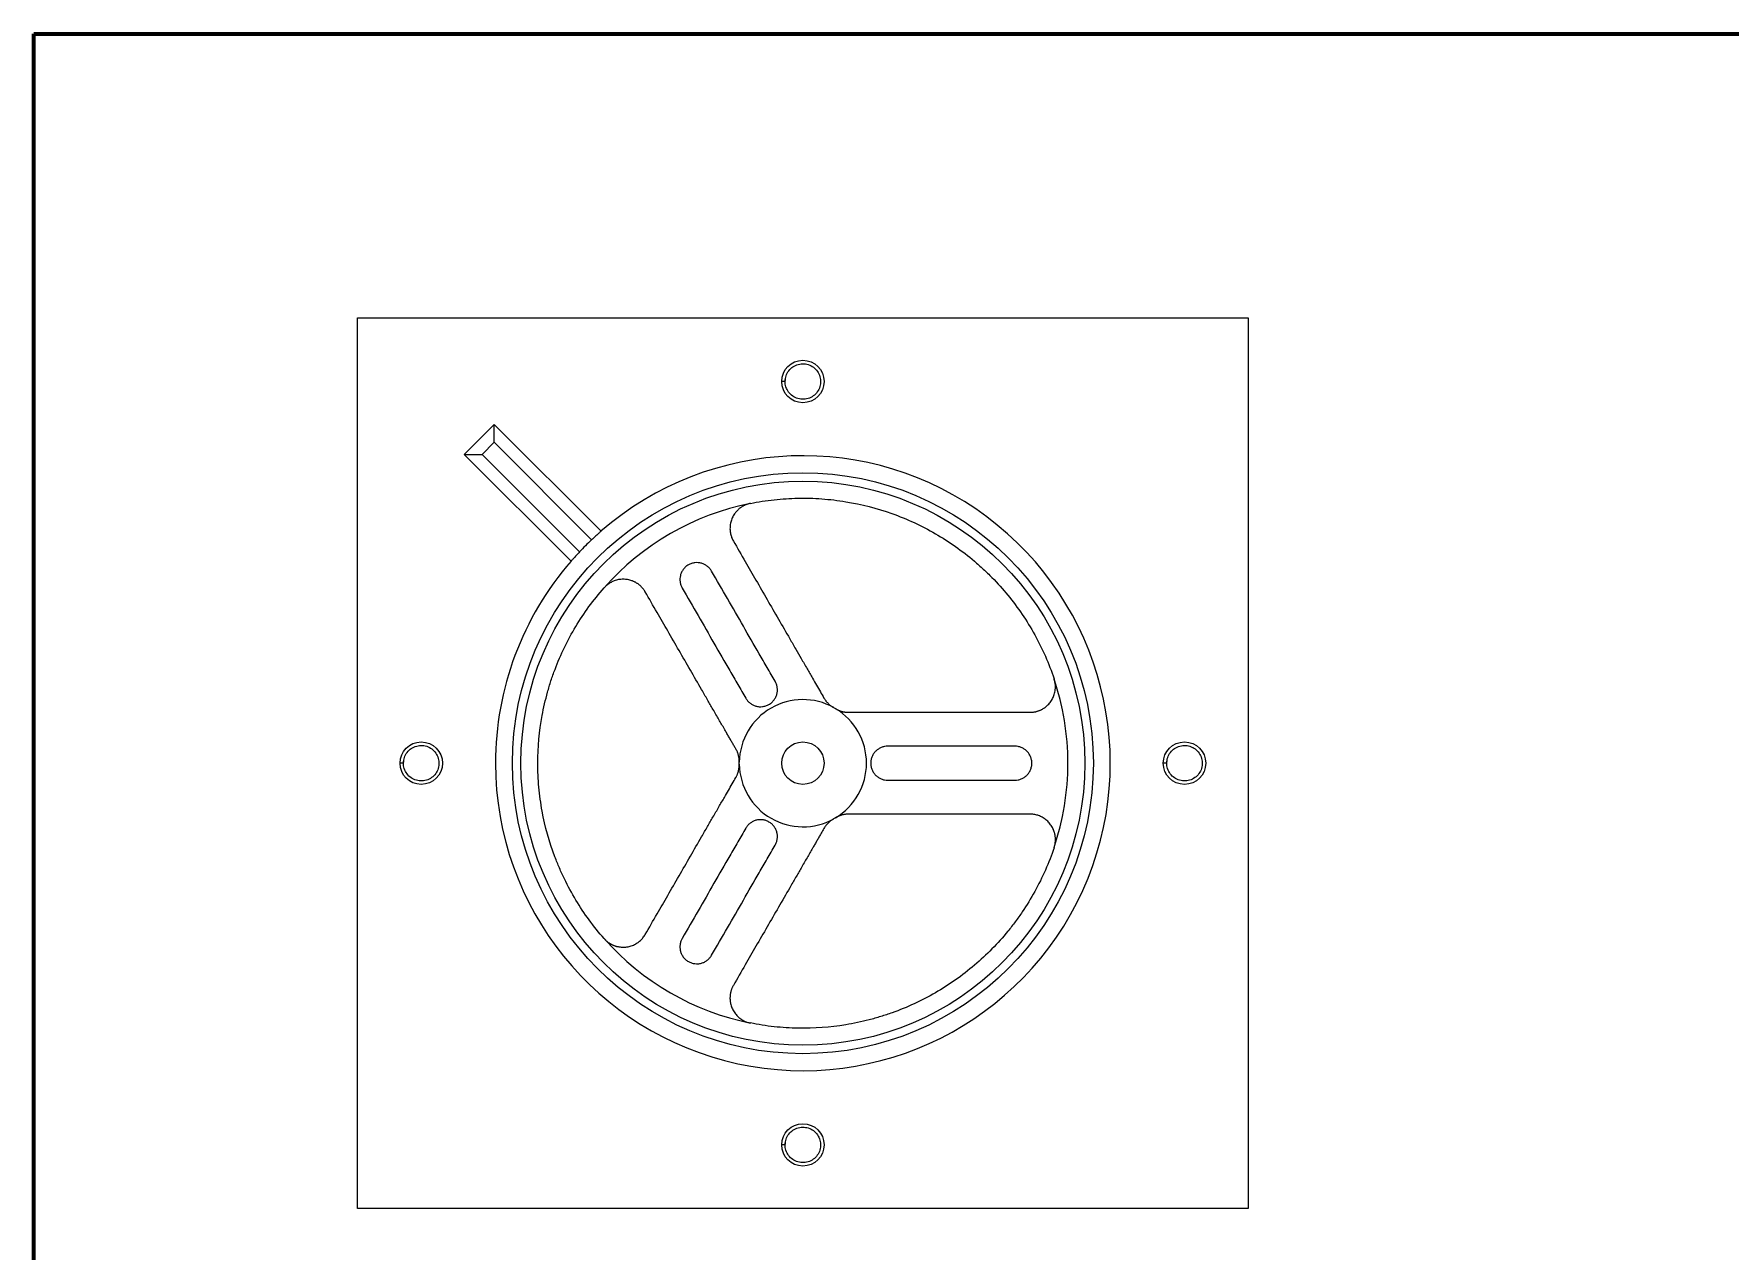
# Model space of a CAD drawing. Header units: millimetres. Extents: x 15 to 415, y 5 to 292.
# Drawn here: x 15 to 215, y 148.5 to 292 of the extents above; entities that cross this region are included whole.
import ezdxf

# ---------------------------------------------------------------- set-up
doc = ezdxf.new("R2010")
doc.units = ezdxf.units.MM

msp = doc.modelspace()

# ---------------------------------------------------------------- linework, layer by layer
at = {"color": 7, "linetype": 'Continuous', "lineweight": 70}
for p, q in [((15, 5), (15, 292)), ((15, 292), (415, 292))]:
    msp.add_line(p, q, dxfattribs=at)
at = {"color": 7, "linetype": 'Continuous', "lineweight": 25}
for p, q in [((53.17, 258.52), (158.17, 258.52)), ((53.17, 153.52), (53.17, 258.52)), ((158.17, 258.52), (158.17, 153.52)), ((106.65, 252.86), (106.72, 252.83)), ((103.58, 251.02), (103.17, 251.02)), ((69.25, 245.97), (65.72, 242.43)), ((81.87, 233.36), (69.25, 245.97)), ((69.25, 243.85), (69.25, 245.97)), ((65.72, 242.43), (78.33, 229.82)), ((65.72, 242.43), (67.84, 242.43)), ((69.25, 243.85), (67.84, 242.43)), ((67.84, 242.43), (79.34, 230.93)), ((80.75, 232.35), (69.25, 243.85)), ((58.58, 206.02), (58.17, 206.02)), ((61.65, 207.86), (61.72, 207.83)), ((148.58, 206.02), (148.17, 206.02)), ((151.65, 207.86), (151.72, 207.83)), ((106.65, 162.86), (106.72, 162.83)), ((103.58, 161.02), (103.17, 161.02)), ((158.17, 153.52), (53.17, 153.52))]:
    msp.add_line(p, q, dxfattribs=at)
for centre, radius in [((105.67, 251.02), 2.5), ((105.67, 206.02), 34.25), ((105.67, 206.02), 33.25), ((60.67, 206.02), 2.5), ((105.67, 206.02), 2.5), ((150.67, 206.02), 2.5), ((105.67, 161.02), 2.5)]:
    msp.add_circle(centre, radius, dxfattribs=at)
for radius, start, end in [(36.25, 180, 131.0454), (31.25, 101.4227, 138.5773), (36.25, 133.4192, 136.5808), (36.25, 138.9546, 180), (31.25, 341.4227, 18.5773), (7.5, 61.0027, 178.9973), (7.5, 301.0027, 58.9973), (7.5, 181.0027, 298.9973), (31.25, 221.4227, 258.5773)]:
    msp.add_arc((105.67, 206.02), radius, start, end, dxfattribs=at)
for points, knots in [([(103.58, 251.02), (103.6, 251.25), (103.64, 251.7), (103.98, 252.31), (104.48, 252.79), (105.12, 253.08), (105.81, 253.14), (106.49, 252.99), (107.07, 252.62), (107.52, 252.08), (107.76, 251.43), (107.78, 250.74), (107.58, 250.08), (107.18, 249.51), (106.61, 249.11), (105.95, 248.9), (105.25, 248.93), (104.6, 249.17), (104.07, 249.61), (103.71, 250.2), (103.54, 250.79), (103.6, 251.15), (103.62, 251.28)], [0, 0, 0, 0, 0.050915, 0.10238, 0.152834, 0.204411, 0.255019, 0.306263, 0.357507, 0.408115, 0.459692, 0.510146, 0.561611, 0.612526, 0.66344, 0.714906, 0.76536, 0.816937, 0.867545, 0.918789, 0.970033, 1, 1, 1, 1]), ([(99.48, 236.65), (99.44, 236.64), (99.36, 236.62), (99.24, 236.59), (99.13, 236.56), (99.01, 236.51), (98.9, 236.47), (98.79, 236.42), (98.68, 236.36), (98.57, 236.31), (98.47, 236.24), (98.37, 236.18), (98.27, 236.11), (98.17, 236.03), (98.08, 235.95), (97.99, 235.87), (97.91, 235.79), (97.83, 235.7), (97.75, 235.61), (97.59, 235.4), (97.38, 235.06), (97.18, 234.57), (97.08, 234.05), (97.07, 233.62), (97.1, 233.3), (97.14, 233.07), (97.2, 232.84), (97.27, 232.62), (97.36, 232.41), (97.44, 232.28), (97.48, 232.21)], [0, 0, 0, 0, 0.020842, 0.041685, 0.062528, 0.083372, 0.104217, 0.12506, 0.145903, 0.166747, 0.187591, 0.208436, 0.22928, 0.250124, 0.270967, 0.291809, 0.312652, 0.333496, 0.35434, 0.375183, 0.468858, 0.562539, 0.656227, 0.749919, 0.791598, 0.833278, 0.874959, 0.91664, 0.958322, 1, 1, 1, 1]), ([(99.48, 236.65), (100.41, 236.84), (101.34, 236.98), (103.21, 237.19), (104.15, 237.24), (106.03, 237.28), (106.97, 237.26), (108.38, 237.15), (108.86, 237.11), (109.8, 237), (110.26, 236.93), (112.59, 236.55), (114.4, 236.08), (117.05, 235.14), (117.92, 234.78), (119.65, 233.98), (120.48, 233.55), (122.92, 232.14), (124.45, 231.06), (126.25, 229.54), (126.6, 229.23), (127.29, 228.59), (127.63, 228.25), (128.63, 227.24), (129.25, 226.54), (131.03, 224.37), (132.09, 222.82), (133.46, 220.34), (133.88, 219.49), (134.65, 217.76), (134.99, 216.87), (135.29, 215.97)], [0, 0, 0, 0, 0.0625, 0.0625, 0.125, 0.125, 0.1875, 0.1875, 0.21875, 0.21875, 0.25, 0.25, 0.375, 0.375, 0.4375, 0.4375, 0.5, 0.5, 0.625, 0.625, 0.65625, 0.65625, 0.6875, 0.6875, 0.75, 0.75, 0.875, 0.875, 0.9375, 0.9375, 1, 1, 1, 1]), ([(81.87, 233.36), (81.87, 233.36), (81.86, 233.35), (81.83, 233.33), (81.81, 233.31), (81.75, 233.26), (81.72, 233.23), (81.63, 233.15), (81.59, 233.11), (81.48, 233.02), (81.43, 232.97), (81.31, 232.86), (81.24, 232.8), (81.04, 232.62), (80.9, 232.48), (80.75, 232.35)], [0, 0, 0, 0, 0.125, 0.125, 0.25, 0.25, 0.375, 0.375, 0.5, 0.5, 0.625, 0.625, 0.75, 0.75, 1, 1, 1, 1]), ([(97.48, 232.21), (97.94, 231.4), (98.83, 229.87), (100.16, 227.57), (101.46, 225.3), (102.79, 223), (103.91, 221.06), (104.81, 219.51), (105.48, 218.34), (106.15, 217.19), (106.75, 216.14), (107.28, 215.23), (107.73, 214.45), (108.02, 213.95), (108.16, 213.7)], [0, 0, 0, 0, 0.1314657, 0.2501475, 0.3752225, 0.5002758, 0.6252893, 0.6903849, 0.7502484, 0.8155856, 0.87514, 0.9194225, 0.9610066, 1, 1, 1, 1]), ([(79.34, 230.93), (79.27, 230.86), (79.2, 230.79), (79.07, 230.65), (79.01, 230.58), (78.89, 230.45), (78.83, 230.38), (78.72, 230.26), (78.67, 230.2), (78.58, 230.1), (78.53, 230.05), (78.46, 229.97), (78.43, 229.94), (78.36, 229.85), (78.33, 229.82), (78.33, 229.82)], [0, 0, 0, 0, 0.125, 0.125, 0.25, 0.25, 0.375, 0.375, 0.5, 0.5, 0.625, 0.625, 0.75, 0.75, 1, 1, 1, 1]), ([(94.9, 228.67), (94.84, 228.78), (94.76, 228.88), (94.6, 229.07), (94.5, 229.16), (94.3, 229.32), (94.19, 229.39), (93.96, 229.51), (93.84, 229.56), (93.59, 229.63), (93.46, 229.65), (93.2, 229.67), (93.06, 229.67), (92.8, 229.64), (92.67, 229.61), (92.41, 229.52), (92.29, 229.47), (92.06, 229.34), (91.95, 229.26), (91.74, 229.08), (91.65, 228.98), (91.49, 228.77), (91.42, 228.65), (91.31, 228.41), (91.26, 228.29), (91.2, 228.03), (91.18, 227.91), (91.17, 227.65), (91.17, 227.52), (91.21, 227.26), (91.24, 227.14), (91.32, 226.9), (91.37, 226.78), (91.44, 226.67)], [0, 0, 0, 0, 0.0625, 0.0625, 0.125, 0.125, 0.1875, 0.1875, 0.25, 0.25, 0.3125, 0.3125, 0.375, 0.375, 0.4375, 0.4375, 0.5, 0.5, 0.5625, 0.5625, 0.625, 0.625, 0.6875, 0.6875, 0.75, 0.75, 0.8125, 0.8125, 0.875, 0.875, 0.9375, 0.9375, 1, 1, 1, 1]), ([(102.4, 215.68), (102.09, 216.22), (101.78, 216.76), (101.15, 217.84), (100.84, 218.39), (99.9, 220.01), (99.27, 221.09), (98.03, 223.26), (97.4, 224.34), (96.15, 226.5), (95.53, 227.59), (94.9, 228.67)], [0, 0, 0, 0, 0.125, 0.125, 0.25, 0.25, 0.5, 0.5, 0.75, 0.75, 1, 1, 1, 1]), ([(74.42, 206.02), (74.42, 207.91), (74.59, 209.79), (75.1, 212.56), (75.31, 213.47), (75.69, 214.84), (75.82, 215.29), (76.12, 216.19), (76.28, 216.64), (77.11, 218.84), (77.92, 220.52), (79.37, 222.93), (79.89, 223.71), (81.01, 225.24), (81.61, 225.98), (82.24, 226.69)], [0, 0, 0, 0, 0.25, 0.25, 0.375, 0.375, 0.4375, 0.4375, 0.5, 0.5, 0.75, 0.75, 0.875, 0.875, 1, 1, 1, 1]), ([(87.08, 226.21), (87.06, 226.24), (87.02, 226.31), (86.95, 226.42), (86.88, 226.52), (86.81, 226.61), (86.73, 226.7), (86.64, 226.79), (86.56, 226.88), (86.47, 226.96), (86.37, 227.04), (86.28, 227.12), (86.18, 227.19), (86.07, 227.26), (85.97, 227.32), (85.86, 227.38), (85.75, 227.43), (85.63, 227.48), (85.39, 227.57), (85.01, 227.68), (84.48, 227.72), (83.94, 227.68), (83.53, 227.56), (83.23, 227.44), (83.05, 227.34), (82.87, 227.24), (82.7, 227.12), (82.53, 226.99), (82.38, 226.85), (82.28, 226.74), (82.24, 226.69)], [0, 0, 0, 0, 0.022069, 0.044138, 0.066208, 0.088279, 0.11035, 0.13242, 0.154491, 0.176562, 0.198632, 0.220702, 0.242772, 0.264842, 0.286913, 0.308983, 0.331052, 0.353122, 0.375191, 0.468881, 0.562565, 0.656241, 0.749911, 0.785639, 0.821368, 0.857094, 0.89282, 0.928548, 0.964275, 1, 1, 1, 1]), ([(97.77, 207.7), (97.7, 207.82), (97.56, 208.07), (97.34, 208.44), (97.12, 208.83), (96.89, 209.22), (96.65, 209.63), (96.28, 210.28), (95.75, 211.2), (95.09, 212.34), (94.41, 213.52), (93.52, 215.06), (92.4, 217), (91.07, 219.31), (89.76, 221.57), (88.43, 223.87), (87.55, 225.4), (87.08, 226.21)], [0, 0, 0, 0, 0.019212, 0.039055, 0.059549, 0.08071, 0.102547, 0.125071, 0.184661, 0.250039, 0.309905, 0.375002, 0.499978, 0.624969, 0.749971, 0.8686, 1, 1, 1, 1]), ([(91.44, 226.67), (92.06, 225.59), (92.69, 224.5), (93.94, 222.34), (94.56, 221.26), (95.81, 219.09), (96.44, 218.01), (97.37, 216.39), (97.69, 215.84), (98.31, 214.76), (98.62, 214.22), (98.94, 213.68)], [0, 0, 0, 0, 0.25, 0.25, 0.5, 0.5, 0.75, 0.75, 0.875, 0.875, 1, 1, 1, 1]), ([(98.94, 213.68), (99, 213.57), (99.08, 213.46), (99.24, 213.27), (99.34, 213.18), (99.54, 213.02), (99.65, 212.95), (99.88, 212.84), (100, 212.79), (100.25, 212.72), (100.38, 212.69), (100.64, 212.67), (100.77, 212.68), (101.04, 212.71), (101.17, 212.74), (101.36, 212.8), (101.42, 212.82), (101.55, 212.88), (101.61, 212.91), (101.78, 213.01), (101.89, 213.09), (102.1, 213.27), (102.19, 213.37), (102.35, 213.58), (102.42, 213.7), (102.53, 213.93), (102.58, 214.06), (102.64, 214.31), (102.66, 214.44), (102.67, 214.7), (102.67, 214.83), (102.63, 215.08), (102.6, 215.21), (102.52, 215.45), (102.47, 215.57), (102.4, 215.68)], [0, 0, 0, 0, 0.0625, 0.0625, 0.125, 0.125, 0.1875, 0.1875, 0.25, 0.25, 0.3125, 0.3125, 0.375, 0.375, 0.4375, 0.4375, 0.46875, 0.46875, 0.5, 0.5, 0.5625, 0.5625, 0.625, 0.625, 0.6875, 0.6875, 0.75, 0.75, 0.8125, 0.8125, 0.875, 0.875, 0.9375, 0.9375, 1, 1, 1, 1]), ([(132.45, 212.02), (132.49, 212.02), (132.57, 212.02), (132.69, 212.03), (132.81, 212.04), (132.94, 212.06), (133.06, 212.08), (133.18, 212.11), (133.29, 212.14), (133.41, 212.18), (133.53, 212.22), (133.64, 212.26), (133.75, 212.31), (133.86, 212.37), (133.97, 212.43), (134.07, 212.49), (134.17, 212.56), (134.27, 212.64), (134.48, 212.8), (134.76, 213.08), (135.06, 213.51), (135.29, 214), (135.4, 214.42), (135.44, 214.74), (135.45, 214.95), (135.45, 215.15), (135.43, 215.36), (135.4, 215.57), (135.35, 215.77), (135.31, 215.91), (135.29, 215.97)], [0, 0, 0, 0, 0.022068, 0.044137, 0.066207, 0.088277, 0.110348, 0.132419, 0.15449, 0.176561, 0.198632, 0.220702, 0.242772, 0.264842, 0.286913, 0.308983, 0.331053, 0.353122, 0.375191, 0.468881, 0.562566, 0.656242, 0.749911, 0.785639, 0.821367, 0.857094, 0.89282, 0.928547, 0.964275, 1, 1, 1, 1]), ([(108.16, 213.7), (108.18, 213.67), (108.22, 213.6), (108.29, 213.5), (108.36, 213.4), (108.43, 213.3), (108.51, 213.21), (108.6, 213.12), (108.68, 213.04), (108.77, 212.95), (108.86, 212.87), (108.98, 212.78), (109.13, 212.68), (109.25, 212.61), (109.3, 212.58)], [0, 0, 0, 0, 0.07501, 0.150016, 0.225019, 0.300023, 0.375027, 0.450029, 0.525032, 0.600037, 0.67504, 0.750041, 0.87502, 1, 1, 1, 1]), ([(109.53, 212.45), (109.56, 212.43), (109.63, 212.39), (109.73, 212.34), (109.83, 212.29), (109.93, 212.24), (110.03, 212.2), (110.14, 212.17), (110.25, 212.13), (110.35, 212.11), (110.46, 212.08), (110.57, 212.06), (110.71, 212.04), (110.88, 212.02), (111.01, 212.02), (111.08, 212.02)], [0, 0, 0, 0, 0.068184, 0.136369, 0.204555, 0.272738, 0.340921, 0.409105, 0.477289, 0.545472, 0.613655, 0.681839, 0.750023, 0.875005, 1, 1, 1, 1]), ([(111.08, 212.02), (111.22, 212.02), (111.5, 212.02), (111.93, 212.02), (112.38, 212.02), (112.84, 212.02), (113.31, 212.02), (114.06, 212.02), (115.11, 212.02), (116.44, 212.02), (117.79, 212.02), (119.58, 212.02), (121.82, 212.02), (124.48, 212.02), (127.09, 212.02), (129.75, 212.02), (131.52, 212.02), (132.45, 212.02)], [0, 0, 0, 0, 0.01921, 0.039051, 0.059544, 0.080702, 0.102538, 0.125059, 0.184646, 0.250022, 0.309887, 0.374984, 0.499962, 0.624955, 0.749961, 0.868594, 1, 1, 1, 1]), ([(58.58, 206.02), (58.6, 206.25), (58.64, 206.7), (58.98, 207.31), (59.48, 207.79), (60.12, 208.08), (60.81, 208.14), (61.49, 207.99), (62.07, 207.62), (62.52, 207.08), (62.76, 206.43), (62.78, 205.74), (62.58, 205.08), (62.18, 204.51), (61.61, 204.11), (60.95, 203.9), (60.25, 203.93), (59.6, 204.17), (59.07, 204.61), (58.71, 205.2), (58.54, 205.79), (58.6, 206.15), (58.62, 206.28)], [0, 0, 0, 0, 0.050915, 0.10238, 0.152834, 0.204411, 0.255019, 0.306263, 0.357507, 0.408115, 0.459692, 0.510146, 0.561611, 0.612526, 0.66344, 0.714906, 0.76536, 0.816937, 0.867545, 0.918789, 0.970033, 1, 1, 1, 1]), ([(115.67, 208.02), (115.54, 208.02), (115.41, 208.01), (115.16, 207.96), (115.04, 207.92), (114.8, 207.82), (114.69, 207.76), (114.47, 207.62), (114.37, 207.54), (114.18, 207.36), (114.1, 207.26), (113.95, 207.05), (113.88, 206.93), (113.78, 206.68), (113.74, 206.56), (113.7, 206.36), (113.69, 206.29), (113.67, 206.16), (113.67, 206.09), (113.67, 205.89), (113.68, 205.75), (113.74, 205.49), (113.78, 205.36), (113.88, 205.11), (113.95, 204.99), (114.09, 204.78), (114.18, 204.68), (114.37, 204.49), (114.47, 204.41), (114.68, 204.27), (114.8, 204.21), (115.04, 204.12), (115.16, 204.08), (115.41, 204.03), (115.54, 204.02), (115.67, 204.02)], [0, 0, 0, 0, 0.0625, 0.0625, 0.125, 0.125, 0.1875, 0.1875, 0.25, 0.25, 0.3125, 0.3125, 0.375, 0.375, 0.4375, 0.4375, 0.46875, 0.46875, 0.5, 0.5, 0.5625, 0.5625, 0.625, 0.625, 0.6875, 0.6875, 0.75, 0.75, 0.8125, 0.8125, 0.875, 0.875, 0.9375, 0.9375, 1, 1, 1, 1]), ([(130.67, 208.02), (129.42, 208.02), (128.17, 208.02), (125.67, 208.02), (124.42, 208.02), (121.92, 208.02), (120.67, 208.02), (118.8, 208.02), (118.17, 208.02), (116.92, 208.02), (116.29, 208.02), (115.67, 208.02)], [0, 0, 0, 0, 0.25, 0.25, 0.5, 0.5, 0.75, 0.75, 0.875, 0.875, 1, 1, 1, 1]), ([(130.67, 204.02), (130.8, 204.02), (130.92, 204.03), (131.17, 204.08), (131.3, 204.11), (131.54, 204.21), (131.65, 204.27), (131.87, 204.41), (131.97, 204.49), (132.16, 204.68), (132.24, 204.78), (132.39, 204.99), (132.46, 205.11), (132.56, 205.36), (132.6, 205.48), (132.66, 205.75), (132.67, 205.88), (132.67, 206.15), (132.66, 206.28), (132.6, 206.55), (132.56, 206.67), (132.46, 206.92), (132.39, 207.04), (132.25, 207.26), (132.16, 207.36), (131.97, 207.54), (131.87, 207.62), (131.65, 207.76), (131.54, 207.82), (131.3, 207.92), (131.18, 207.96), (130.93, 208.01), (130.8, 208.02), (130.67, 208.02)], [0, 0, 0, 0, 0.0625, 0.0625, 0.125, 0.125, 0.1875, 0.1875, 0.25, 0.25, 0.3125, 0.3125, 0.375, 0.375, 0.4375, 0.4375, 0.5, 0.5, 0.5625, 0.5625, 0.625, 0.625, 0.6875, 0.6875, 0.75, 0.75, 0.8125, 0.8125, 0.875, 0.875, 0.9375, 0.9375, 1, 1, 1, 1]), ([(148.58, 206.02), (148.6, 206.25), (148.64, 206.7), (148.98, 207.31), (149.48, 207.79), (150.12, 208.08), (150.81, 208.14), (151.49, 207.99), (152.07, 207.62), (152.52, 207.08), (152.76, 206.43), (152.78, 205.74), (152.58, 205.08), (152.18, 204.51), (151.61, 204.11), (150.95, 203.9), (150.25, 203.93), (149.6, 204.17), (149.07, 204.61), (148.71, 205.2), (148.54, 205.79), (148.6, 206.15), (148.62, 206.28)], [0, 0, 0, 0, 0.0509147, 0.10238, 0.1528341, 0.204411, 0.2550193, 0.3062629, 0.3575067, 0.4081148, 0.4596918, 0.5101459, 0.5616111, 0.6125262, 0.6634404, 0.714906, 0.7653599, 0.8169368, 0.8675454, 0.9187886, 0.9700327, 1, 1, 1, 1]), ([(82.24, 185.34), (80.98, 186.76), (79.87, 188.28), (78.42, 190.69), (77.97, 191.52), (77.35, 192.8), (77.15, 193.23), (76.78, 194.1), (76.6, 194.53), (75.77, 196.73), (75.27, 198.53), (74.76, 201.3), (74.63, 202.23), (74.46, 204.12), (74.42, 205.07), (74.42, 206.02)], [0, 0, 0, 0, 0.25, 0.25, 0.375, 0.375, 0.4375, 0.4375, 0.5, 0.5, 0.75, 0.75, 0.875, 0.875, 1, 1, 1, 1]), ([(98.17, 206.15), (98.17, 206.19), (98.17, 206.26), (98.17, 206.37), (98.16, 206.48), (98.15, 206.59), (98.13, 206.7), (98.11, 206.81), (98.08, 206.92), (98.06, 207.03), (98.02, 207.13), (97.99, 207.24), (97.94, 207.37), (97.87, 207.53), (97.8, 207.64), (97.77, 207.7)], [0, 0, 0, 0, 0.068185, 0.136371, 0.204556, 0.272741, 0.340924, 0.409107, 0.477292, 0.545475, 0.613659, 0.681843, 0.750027, 0.875008, 1, 1, 1, 1]), ([(87.08, 185.83), (87.55, 186.63), (88.43, 188.17), (89.76, 190.47), (91.07, 192.73), (92.4, 195.04), (93.52, 196.98), (94.41, 198.52), (95.09, 199.7), (95.75, 200.84), (96.36, 201.89), (96.88, 202.8), (97.33, 203.58), (97.63, 204.09), (97.77, 204.33)], [0, 0, 0, 0, 0.1314657, 0.2501475, 0.3752225, 0.5002758, 0.6252893, 0.6903849, 0.7502484, 0.8155856, 0.87514, 0.9194225, 0.9610066, 1, 1, 1, 1]), ([(97.77, 204.33), (97.79, 204.37), (97.83, 204.44), (97.88, 204.55), (97.93, 204.66), (97.98, 204.77), (98.02, 204.88), (98.05, 205), (98.08, 205.12), (98.11, 205.24), (98.13, 205.36), (98.15, 205.5), (98.17, 205.68), (98.17, 205.82), (98.17, 205.89)], [0, 0, 0, 0, 0.075009, 0.150016, 0.22502, 0.300024, 0.375028, 0.45003, 0.525032, 0.600036, 0.675039, 0.750039, 0.875019, 1, 1, 1, 1]), ([(115.67, 204.02), (116.29, 204.02), (116.92, 204.02), (118.17, 204.02), (118.8, 204.02), (120.67, 204.02), (121.92, 204.02), (124.42, 204.02), (125.67, 204.02), (128.17, 204.02), (129.42, 204.02), (130.67, 204.02)], [0, 0, 0, 0, 0.125, 0.125, 0.25, 0.25, 0.5, 0.5, 0.75, 0.75, 1, 1, 1, 1]), ([(111.08, 200.02), (111.04, 200.02), (110.96, 200.02), (110.84, 200.01), (110.72, 200), (110.6, 199.98), (110.48, 199.96), (110.36, 199.93), (110.24, 199.9), (110.13, 199.86), (110.01, 199.82), (109.87, 199.77), (109.71, 199.69), (109.59, 199.62), (109.53, 199.59)], [0, 0, 0, 0, 0.075011, 0.150019, 0.225022, 0.300025, 0.375028, 0.450029, 0.52503, 0.600034, 0.675037, 0.750037, 0.875018, 1, 1, 1, 1]), ([(132.45, 200.02), (131.52, 200.02), (129.75, 200.02), (127.09, 200.02), (124.48, 200.02), (121.82, 200.02), (119.58, 200.02), (117.8, 200.02), (116.44, 200.02), (115.12, 200.02), (113.9, 200.02), (112.85, 200.02), (111.95, 200.02), (111.36, 200.02), (111.08, 200.02)], [0, 0, 0, 0, 0.1313716, 0.2499775, 0.3749584, 0.4999329, 0.624901, 0.6900003, 0.7498686, 0.8152608, 0.874862, 0.9192491, 0.9609257, 1, 1, 1, 1]), ([(135.29, 196.06), (135.3, 196.1), (135.33, 196.18), (135.36, 196.3), (135.39, 196.41), (135.41, 196.53), (135.43, 196.66), (135.44, 196.78), (135.45, 196.9), (135.45, 197.02), (135.45, 197.14), (135.44, 197.26), (135.43, 197.38), (135.41, 197.5), (135.39, 197.62), (135.36, 197.74), (135.33, 197.85), (135.29, 197.97), (135.25, 198.08), (135.16, 198.32), (134.97, 198.67), (134.64, 199.09), (134.24, 199.44), (133.88, 199.66), (133.58, 199.8), (133.36, 199.88), (133.14, 199.94), (132.91, 199.98), (132.68, 200.01), (132.52, 200.02), (132.45, 200.02)], [0, 0, 0, 0, 0.020842, 0.041685, 0.062528, 0.083372, 0.104216, 0.125059, 0.145901, 0.166744, 0.187587, 0.208431, 0.229275, 0.250118, 0.270961, 0.291803, 0.312646, 0.333489, 0.354334, 0.375177, 0.468854, 0.562537, 0.656225, 0.749918, 0.791598, 0.833279, 0.874961, 0.916643, 0.958323, 1, 1, 1, 1]), ([(98.94, 198.36), (98.62, 197.82), (98.31, 197.27), (97.69, 196.19), (97.37, 195.65), (96.44, 194.02), (95.81, 192.94), (94.56, 190.78), (93.94, 189.7), (92.69, 187.53), (92.06, 186.45), (91.44, 185.37)], [0, 0, 0, 0, 0.125, 0.125, 0.25, 0.25, 0.5, 0.5, 0.75, 0.75, 1, 1, 1, 1]), ([(108.16, 198.33), (108.09, 198.21), (107.95, 197.97), (107.73, 197.59), (107.51, 197.21), (107.28, 196.81), (107.05, 196.4), (106.67, 195.76), (106.14, 194.84), (105.48, 193.69), (104.8, 192.52), (103.91, 190.97), (102.79, 189.03), (101.46, 186.73), (100.15, 184.47), (98.83, 182.17), (97.94, 180.63), (97.48, 179.83)], [0, 0, 0, 0, 0.019212, 0.039055, 0.059549, 0.08071, 0.102547, 0.125071, 0.184661, 0.250039, 0.309905, 0.375002, 0.499978, 0.624969, 0.749971, 0.8686, 1, 1, 1, 1]), ([(102.4, 196.36), (102.47, 196.47), (102.52, 196.59), (102.6, 196.83), (102.63, 196.95), (102.67, 197.21), (102.67, 197.33), (102.66, 197.59), (102.64, 197.72), (102.58, 197.97), (102.53, 198.1), (102.42, 198.33), (102.35, 198.45), (102.19, 198.66), (102.1, 198.76), (101.95, 198.9), (101.9, 198.94), (101.79, 199.02), (101.73, 199.05), (101.56, 199.16), (101.43, 199.21), (101.18, 199.3), (101.04, 199.33), (100.78, 199.36), (100.64, 199.36), (100.38, 199.34), (100.25, 199.32), (100, 199.25), (99.88, 199.2), (99.65, 199.08), (99.54, 199.01), (99.34, 198.86), (99.25, 198.77), (99.08, 198.58), (99, 198.47), (98.94, 198.36)], [0, 0, 0, 0, 0.0625, 0.0625, 0.125, 0.125, 0.1875, 0.1875, 0.25, 0.25, 0.3125, 0.3125, 0.375, 0.375, 0.4375, 0.4375, 0.46875, 0.46875, 0.5, 0.5, 0.5625, 0.5625, 0.625, 0.625, 0.6875, 0.6875, 0.75, 0.75, 0.8125, 0.8125, 0.875, 0.875, 0.9375, 0.9375, 1, 1, 1, 1]), ([(109.3, 199.46), (109.27, 199.44), (109.21, 199.4), (109.11, 199.34), (109.02, 199.28), (108.93, 199.21), (108.84, 199.14), (108.76, 199.07), (108.68, 199), (108.6, 198.92), (108.53, 198.84), (108.45, 198.75), (108.36, 198.64), (108.26, 198.51), (108.2, 198.39), (108.16, 198.33)], [0, 0, 0, 0, 0.068184, 0.136368, 0.204552, 0.272735, 0.340918, 0.409102, 0.477287, 0.545471, 0.613656, 0.681841, 0.750026, 0.875008, 1, 1, 1, 1]), ([(94.9, 183.37), (95.53, 184.45), (96.15, 185.53), (97.4, 187.7), (98.03, 188.78), (99.27, 190.94), (99.9, 192.02), (100.84, 193.65), (101.15, 194.19), (101.78, 195.27), (102.09, 195.82), (102.4, 196.36)], [0, 0, 0, 0, 0.25, 0.25, 0.5, 0.5, 0.75, 0.75, 0.875, 0.875, 1, 1, 1, 1]), ([(135.29, 196.06), (134.99, 195.16), (134.65, 194.28), (133.89, 192.56), (133.47, 191.72), (132.56, 190.08), (132.07, 189.27), (131.28, 188.1), (131, 187.71), (130.43, 186.95), (130.14, 186.58), (128.65, 184.76), (127.34, 183.43), (125.2, 181.6), (124.45, 181.02), (122.9, 179.93), (122.11, 179.42), (119.67, 178.01), (117.97, 177.23), (115.75, 176.44), (115.31, 176.29), (114.4, 176.01), (113.95, 175.88), (112.57, 175.52), (111.65, 175.33), (108.88, 174.88), (107.01, 174.74), (104.18, 174.79), (103.23, 174.85), (101.35, 175.05), (100.41, 175.2), (99.48, 175.39)], [0, 0, 0, 0, 0.0625, 0.0625, 0.125, 0.125, 0.1875, 0.1875, 0.21875, 0.21875, 0.25, 0.25, 0.375, 0.375, 0.4375, 0.4375, 0.5, 0.5, 0.625, 0.625, 0.65625, 0.65625, 0.6875, 0.6875, 0.75, 0.75, 0.875, 0.875, 0.9375, 0.9375, 1, 1, 1, 1]), ([(82.24, 185.34), (82.26, 185.31), (82.32, 185.25), (82.4, 185.17), (82.49, 185.08), (82.59, 185), (82.68, 184.93), (82.78, 184.86), (82.88, 184.79), (82.99, 184.73), (83.09, 184.67), (83.2, 184.61), (83.31, 184.57), (83.42, 184.52), (83.54, 184.48), (83.65, 184.44), (83.77, 184.41), (83.89, 184.39), (84.01, 184.37), (84.26, 184.33), (84.66, 184.32), (85.19, 184.39), (85.69, 184.56), (86.06, 184.77), (86.33, 184.96), (86.51, 185.11), (86.67, 185.27), (86.82, 185.44), (86.96, 185.63), (87.04, 185.76), (87.08, 185.83)], [0, 0, 0, 0, 0.020842, 0.041685, 0.062529, 0.083373, 0.104216, 0.125059, 0.145902, 0.166745, 0.187589, 0.208433, 0.229278, 0.250121, 0.270964, 0.291806, 0.312649, 0.333493, 0.354337, 0.375181, 0.468857, 0.562539, 0.656227, 0.749919, 0.791599, 0.833279, 0.87496, 0.916641, 0.958321, 1, 1, 1, 1]), ([(91.44, 185.37), (91.37, 185.26), (91.32, 185.14), (91.24, 184.9), (91.21, 184.77), (91.17, 184.52), (91.17, 184.39), (91.18, 184.13), (91.2, 184), (91.26, 183.75), (91.31, 183.63), (91.42, 183.39), (91.49, 183.27), (91.65, 183.06), (91.74, 182.96), (91.94, 182.78), (92.05, 182.7), (92.28, 182.57), (92.41, 182.51), (92.66, 182.43), (92.79, 182.4), (93.06, 182.37), (93.19, 182.36), (93.45, 182.38), (93.58, 182.41), (93.84, 182.48), (93.96, 182.52), (94.19, 182.64), (94.3, 182.71), (94.5, 182.87), (94.59, 182.96), (94.76, 183.15), (94.84, 183.26), (94.9, 183.37)], [0, 0, 0, 0, 0.0625, 0.0625, 0.125, 0.125, 0.1875, 0.1875, 0.25, 0.25, 0.3125, 0.3125, 0.375, 0.375, 0.4375, 0.4375, 0.5, 0.5, 0.5625, 0.5625, 0.625, 0.625, 0.6875, 0.6875, 0.75, 0.75, 0.8125, 0.8125, 0.875, 0.875, 0.9375, 0.9375, 1, 1, 1, 1]), ([(97.48, 179.83), (97.46, 179.79), (97.42, 179.72), (97.36, 179.61), (97.31, 179.5), (97.27, 179.38), (97.23, 179.27), (97.19, 179.15), (97.16, 179.03), (97.13, 178.91), (97.11, 178.79), (97.09, 178.67), (97.08, 178.55), (97.08, 178.43), (97.07, 178.3), (97.08, 178.18), (97.09, 178.06), (97.1, 177.94), (97.14, 177.68), (97.24, 177.3), (97.47, 176.81), (97.78, 176.37), (98.08, 176.07), (98.34, 175.88), (98.51, 175.76), (98.69, 175.66), (98.88, 175.57), (99.08, 175.5), (99.28, 175.43), (99.41, 175.4), (99.48, 175.39)], [0, 0, 0, 0, 0.022069, 0.044138, 0.066209, 0.08828, 0.110351, 0.132421, 0.154492, 0.176562, 0.198632, 0.220701, 0.242771, 0.264841, 0.286911, 0.308981, 0.33105, 0.353119, 0.375189, 0.468878, 0.562561, 0.656235, 0.749905, 0.785634, 0.821364, 0.857092, 0.892819, 0.928547, 0.964275, 1, 1, 1, 1]), ([(103.58, 161.02), (103.6, 161.25), (103.64, 161.7), (103.98, 162.31), (104.48, 162.79), (105.12, 163.08), (105.81, 163.14), (106.49, 162.99), (107.07, 162.62), (107.52, 162.08), (107.76, 161.43), (107.78, 160.74), (107.58, 160.08), (107.18, 159.51), (106.61, 159.11), (105.95, 158.9), (105.25, 158.93), (104.6, 159.17), (104.07, 159.61), (103.71, 160.2), (103.54, 160.79), (103.6, 161.15), (103.62, 161.28)], [0, 0, 0, 0, 0.050915, 0.10238, 0.152834, 0.204411, 0.255019, 0.306263, 0.357507, 0.408115, 0.459692, 0.510146, 0.561611, 0.612526, 0.66344, 0.714906, 0.76536, 0.816937, 0.867545, 0.918789, 0.970033, 1, 1, 1, 1])]:
    msp.add_open_spline(points, degree=3, knots=knots, dxfattribs=at)
for points in [[(109.3, 212.58), (109.38, 212.53), (109.46, 212.49), (109.53, 212.45)], [(98.17, 206.02), (98.17, 206.06), (98.17, 206.11), (98.17, 206.15)], [(98.17, 205.89), (98.17, 205.93), (98.17, 205.97), (98.17, 206.02)], [(109.53, 199.59), (109.46, 199.54), (109.38, 199.5), (109.3, 199.46)]]:
    msp.add_open_spline(points, degree=3, dxfattribs=at)

doc.saveas('drawing.dxf')
